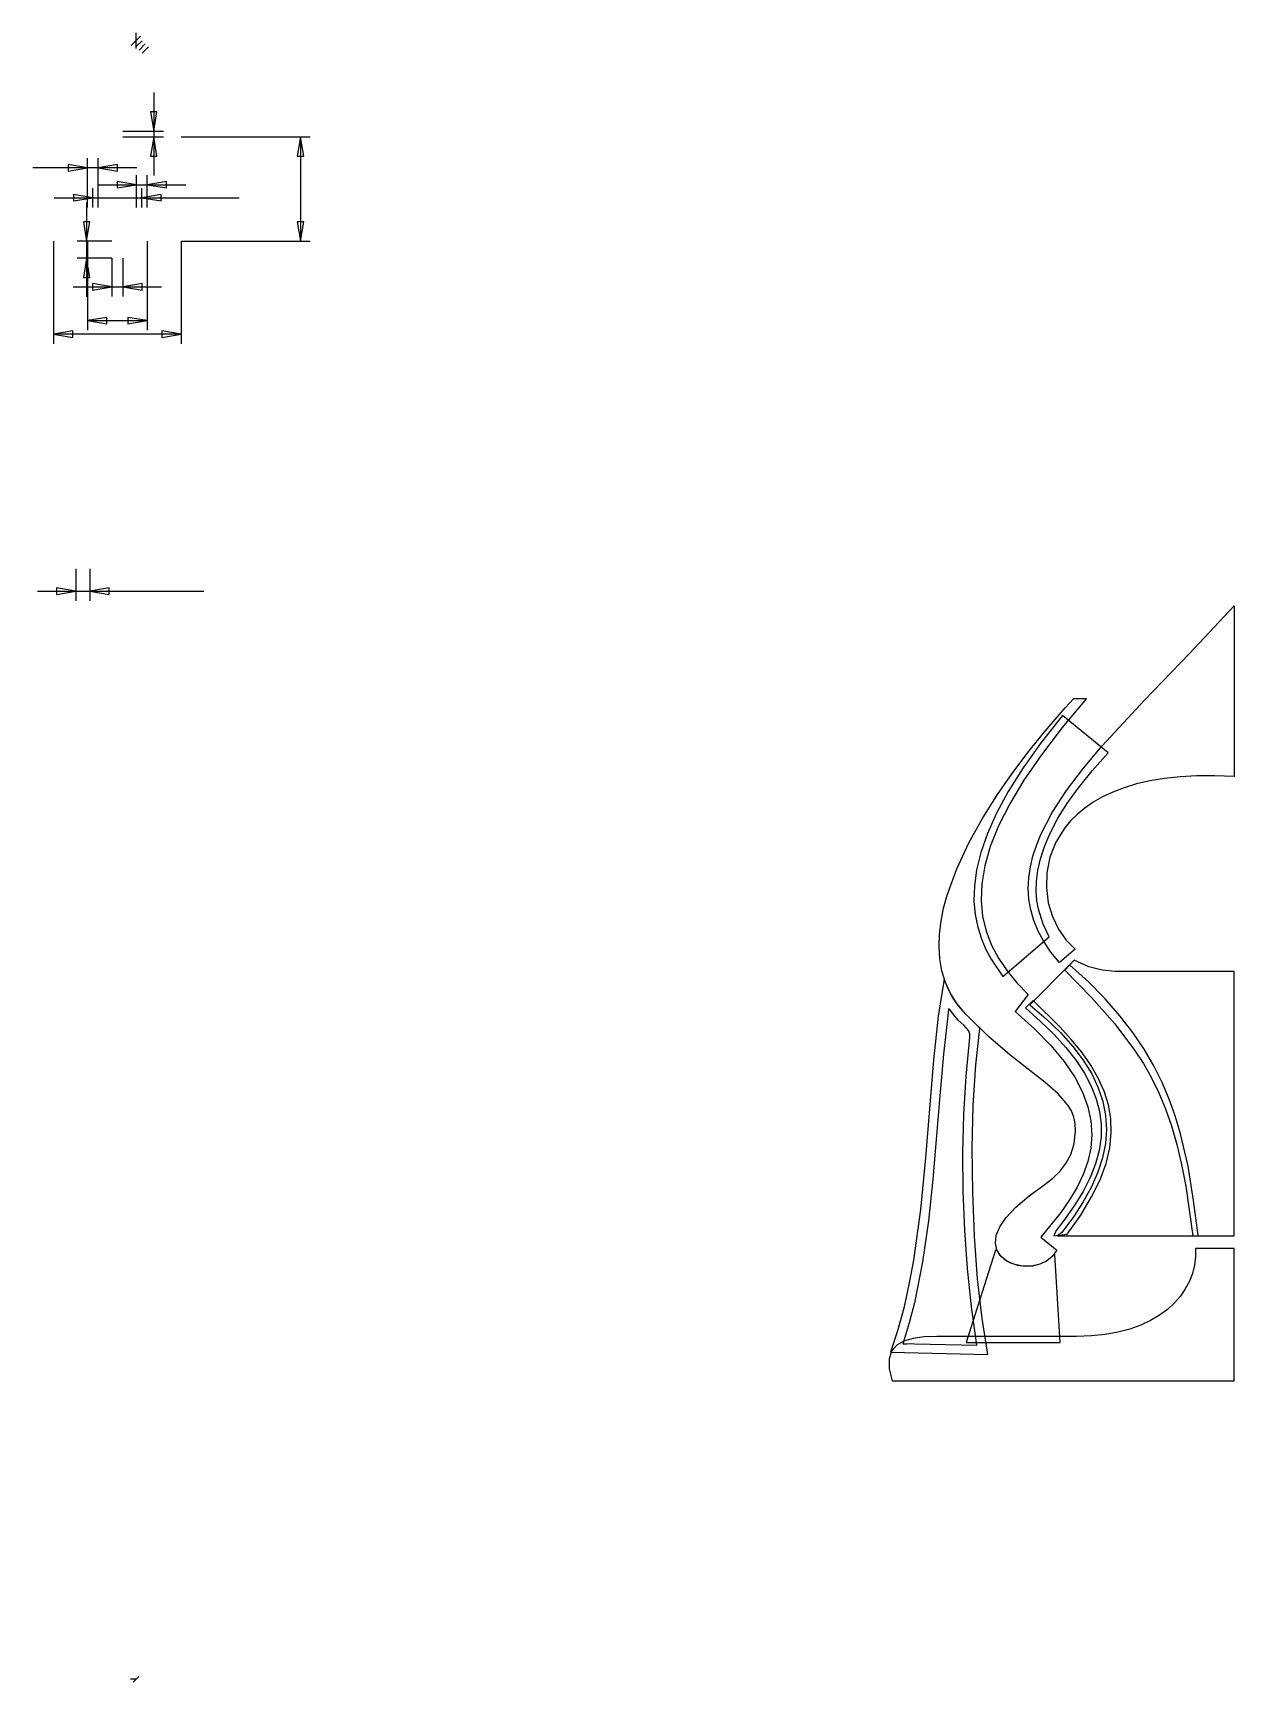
# Model space of a CAD drawing. Extents: x -19 to 199, y 0 to 298.
import ezdxf

# ---------------------------------------------------------------- set-up
doc = ezdxf.new("R2010")
doc.units = 0

msp = doc.modelspace()

# ---------------------------------------------------------------- linework, layer by layer
at = {"layer": 'base', "color": 4}
for p, q in [((192.189586, 78.068184), (192.173382, 76.546813)), ((199.161798, 78.068184), (192.189586, 78.068184)), ((199.161798, 54.078347), (199.161798, 78.068184)), ((191.978989, 75.044713), (191.60653, 73.572767)), ((192.173382, 76.546813), (191.978989, 75.044713)), ((191.05613, 72.141861), (190.327912, 70.762879)), ((191.60653, 73.572767), (191.05613, 72.141861)), ((189.422003, 69.446705), (188.338525, 68.204223)), ((190.327912, 70.762879), (189.422003, 69.446705)), ((185.639361, 65.983875), (184.023924, 65.027776)), ((187.077603, 67.046318), (185.639361, 65.983875)), ((188.338525, 68.204223), (187.077603, 67.046318)), ((178.115684, 62.906398), (175.792709, 62.484525)), ((180.261961, 63.478153), (178.115684, 62.906398)), ((182.231416, 64.188908), (180.261961, 63.478153)), ((184.023924, 65.027776), (182.231416, 64.188908)), ((137.975805, 60.549578), (137.062836, 59.49058)), ((139.291732, 61.303148), (137.975805, 60.549578)), ((140.967616, 61.791558), (139.291732, 61.303148)), ((142.960461, 62.055075), (140.967616, 61.791558)), ((145.227266, 62.133965), (142.960461, 62.055075)), ((170.617162, 62.133965), (145.227266, 62.133965)), ((173.293161, 62.223419), (170.617162, 62.133965)), ((175.792709, 62.484525), (173.293161, 62.223419)), ((137.062836, 59.49058), (136.595821, 58.085887)), ((136.595821, 58.085887), (136.61776, 56.295232)), ((136.61776, 56.295232), (137.17165, 54.078347)), ((137.17165, 54.078347), (199.161798, 54.078347))]:
    msp.add_line(p, q, dxfattribs=at)
at = {"layer": 'baseFins', "color": 4}
for p, q in [((155.918956, 77.757429), (150.547914, 61.053401)), ((155.918956, 77.757415), (155.918956, 77.757429)), ((156.192359, 77.739776), (155.918956, 77.757415)), ((156.939588, 76.60519), (156.192359, 77.739776)), ((158.035233, 75.73775), (156.939588, 76.60519)), ((159.382129, 75.152266), (158.035233, 75.73775)), ((160.883112, 74.863545), (159.382129, 75.152266)), ((162.44102, 74.886397), (160.883112, 74.863545)), ((163.958688, 75.235632), (162.44102, 74.886397)), ((165.338953, 75.926058), (163.958688, 75.235632)), ((166.484651, 76.972485), (165.338953, 75.926058)), ((166.65222, 76.963679), (166.484651, 76.972485)), ((167.648817, 61.053401), (166.65222, 76.963679)), ((150.547914, 61.053401), (167.648817, 61.053401))]:
    msp.add_line(p, q, dxfattribs=at)
at = {"layer": 'casing', "color": 4}
for p, q in [((172.425668, 177.766042), (167.999853, 172.503922)), ((168.554633, 176.073914), (170.129141, 177.766042)), ((170.129141, 177.766042), (172.425668, 177.766042)), ((164.555021, 171.454122), (168.554633, 176.073914)), ((161.985135, 168.260381), (164.555021, 171.454122)), ((167.999853, 172.503922), (164.221557, 167.583966)), ((159.216174, 164.591558), (161.985135, 168.260381)), ((164.221557, 167.583966), (161.0595, 162.987458)), ((156.38387, 160.533265), (159.216174, 164.591558)), ((161.0595, 162.987458), (158.482397, 158.695679)), ((153.623959, 156.171114), (156.38387, 160.533265)), ((158.482397, 158.695679), (156.458966, 154.689912)), ((151.072172, 151.590715), (153.623959, 156.171114)), ((156.458966, 154.689912), (154.957924, 150.95144)), ((148.864244, 146.87768), (151.072172, 151.590715)), ((154.957924, 150.95144), (153.94799, 147.461544)), ((147.135909, 142.11762), (148.864244, 146.87768)), ((153.94799, 147.461544), (153.397878, 144.201508)), ((153.397878, 144.201508), (153.276308, 141.152613)), ((146.494005, 139.74671), (147.135909, 142.11762)), ((153.276308, 141.152613), (153.551997, 138.296142)), ((146.022899, 137.396148), (146.494005, 139.74671)), ((153.551997, 138.296142), (154.19366, 135.613378)), ((145.660948, 132.798874), (145.739558, 135.076635)), ((145.739558, 135.076635), (146.022899, 137.396148)), ((154.19366, 135.613378), (155.170017, 133.085602)), ((145.804037, 130.573564), (145.660948, 132.798874)), ((155.170017, 133.085602), (156.449784, 130.694097)), ((146.18579, 128.411409), (145.804037, 130.573564)), ((156.449784, 130.694097), (158.001678, 128.420145)), ((146.823176, 126.323109), (146.18579, 128.411409)), ((147.733159, 124.319366), (146.823176, 126.323109)), ((158.001678, 128.420145), (159.794416, 126.245029)), ((159.794416, 126.245029), (161.796716, 124.150032)), ((148.932707, 122.41088), (147.733159, 124.319366)), ((161.796716, 124.150032), (159.455553, 121.022092)), ((150.438788, 120.608355), (148.932707, 122.41088)), ((154.645194, 116.49422), (150.438788, 120.608355)), ((159.455553, 121.022092), (162.981312, 117.898764)), ((162.981312, 117.898764), (165.937509, 114.885687)), ((158.499421, 113.171287), (154.645194, 116.49422)), ((165.937509, 114.885687), (168.353761, 111.975456)), ((164.878327, 108.154461), (158.499421, 113.171287)), ((168.353761, 111.975456), (170.259686, 109.160668)), ((167.266504, 106.088285), (164.878327, 108.154461)), ((170.259686, 109.160668), (171.684902, 106.433921)), ((169.029495, 104.068745), (167.266504, 106.088285)), ((171.684902, 106.433921), (172.659027, 103.78781)), ((169.655217, 103.018295), (169.029495, 104.068745)), ((170.099047, 101.909701), (169.655217, 103.018295)), ((170.352456, 100.719696), (170.099047, 101.909701)), ((172.659027, 103.78781), (173.211679, 101.214932)), ((170.137389, 97.079248), (170.40691, 99.425011)), ((170.40691, 99.425011), (170.352456, 100.719696)), ((173.372475, 98.707884), (173.171033, 96.259263)), ((173.211679, 101.214932), (173.372475, 98.707884)), ((169.54332, 95.114861), (170.137389, 97.079248)), ((173.171033, 96.259263), (172.63697, 93.861664)), ((167.583693, 92.063757), (168.675241, 93.465236)), ((168.675241, 93.465236), (169.54332, 95.114861)), ((172.63697, 93.861664), (171.799906, 91.507685)), ((161.993586, 87.60699), (164.932344, 89.738774)), ((164.932344, 89.738774), (166.319214, 90.843808)), ((166.319214, 90.843808), (167.583693, 92.063757)), ((171.799906, 91.507685), (170.689456, 89.189921)), ((159.578498, 85.597453), (161.993586, 87.60699)), ((169.33524, 86.900971), (167.766874, 84.633429)), ((170.689456, 89.189921), (169.33524, 86.900971)), ((156.6657, 82.010567), (157.823717, 83.728767)), ((157.823717, 83.728767), (159.578498, 85.597453)), ((167.766874, 84.633429), (164.106166, 80.132961)), ((156.040905, 80.452488), (156.6657, 82.010567)), ((155.885789, 79.064166), (156.040905, 80.452488)), ((156.136807, 77.855235), (155.885789, 79.064166)), ((156.730419, 76.835332), (156.136807, 77.855235)), ((164.106166, 80.132961), (167.004998, 77.75223)), ((167.004998, 77.75223), (166.187487, 76.637304)), ((157.60308, 76.01409), (156.730419, 76.835332)), ((158.691247, 75.401146), (157.60308, 76.01409)), ((159.931379, 75.006135), (158.691247, 75.401146)), ((161.259931, 74.838691), (159.931379, 75.006135)), ((162.613361, 74.908451), (161.259931, 74.838691)), ((163.928125, 75.22505), (162.613361, 74.908451)), ((165.140681, 75.798122), (163.928125, 75.22505)), ((166.187487, 76.637304), (165.140681, 75.798122))]:
    msp.add_line(p, q, dxfattribs=at)
at = {"layer": 'casingBrace', "color": 4}
for p, q in [((146.614442, 126.917014), (145.496048, 120.169457)), ((147.276314, 125.242842), (146.614442, 126.917014)), ((146.614442, 126.917014), (146.614442, 126.917014)), ((148.128729, 123.630166), (147.276314, 125.242842)), ((149.18091, 122.084438), (148.128729, 123.630166)), ((145.496048, 120.169457), (144.659728, 112.30783)), ((150.442081, 120.611111), (149.18091, 122.084438)), ((153.052636, 117.991736), (150.442081, 120.611111)), ((152.327338, 111.348178), (153.052636, 117.991736)), ((144.659728, 112.30783), (143.208987, 94.493828)), ((151.874468, 104.026962), (152.327338, 111.348178)), ((151.687728, 96.260184), (151.874468, 104.026962)), ((151.760817, 88.279937), (151.687728, 96.260184)), ((143.208987, 94.493828), (142.282406, 85.167183)), ((152.087437, 80.318319), (151.760817, 88.279937)), ((142.282406, 85.167183), (141.013577, 75.977929)), ((152.661287, 72.607423), (152.087437, 80.318319)), ((141.013577, 75.977929), (140.202045, 71.532594)), ((153.47607, 65.379345), (152.661287, 72.607423)), ((140.202045, 71.532594), (139.246422, 67.238931)), ((139.246422, 67.238931), (138.127196, 63.136049)), ((138.127196, 63.136049), (136.824859, 59.263055)), ((154.525484, 58.86618), (153.47607, 65.379345)), ((136.824859, 59.263055), (154.525484, 58.86618))]:
    msp.add_line(p, q, dxfattribs=at)
at = {"layer": 'casingBraceCut', "color": 4}
for p, q in [((147.319998, 120.778681), (146.444122, 113.279477)), ((147.401354, 121.498824), (147.319998, 120.778681)), ((147.319998, 120.778681), (147.319998, 120.778681)), ((147.609586, 121.422338), (147.401354, 121.498824)), ((148.290137, 120.514097), (147.609586, 121.422338)), ((149.118648, 119.49675), (148.290137, 120.514097)), ((150.177877, 118.582278), (149.118648, 119.49675)), ((151.029659, 117.579792), (150.177877, 118.582278)), ((151.240832, 116.985891), (151.029659, 117.579792)), ((151.235832, 116.298403), (151.240832, 116.985891)), ((150.580836, 109.348525), (151.235832, 116.298403)), ((146.444122, 113.279477), (145.774298, 105.741878)), ((150.164967, 102.377536), (150.580836, 109.348525)), ((145.774298, 105.741878), (144.559121, 90.640524)), ((149.985225, 95.393967), (150.164967, 102.377536)), ((150.038612, 88.406348), (149.985225, 95.393967)), ((144.559121, 90.640524), (143.766924, 83.121283)), ((150.322128, 81.423209), (150.038612, 88.406348)), ((143.766924, 83.121283), (142.687091, 75.652675)), ((150.832776, 74.45308), (150.322128, 81.423209)), ((142.687091, 75.652675), (141.196201, 68.256958)), ((151.567557, 67.504491), (150.832776, 74.45308)), ((141.196201, 68.256958), (140.25804, 64.593389)), ((152.523471, 60.585972), (151.567557, 67.504491)), ((140.25804, 64.593389), (139.170832, 60.956389)), ((139.170832, 60.956389), (139.110989, 60.829283)), ((139.110989, 60.829283), (139.243183, 60.773912)), ((139.243183, 60.773912), (139.878692, 60.798513)), ((139.878692, 60.798513), (140.667386, 60.870459)), ((140.667386, 60.870459), (141.19929, 60.830021)), ((141.19929, 60.830021), (152.523471, 60.585972))]:
    msp.add_line(p, q, dxfattribs=at)
at = {"layer": 'fairing', "color": 4}
for p, q in [((191.101707, 185.91757), (199.161798, 194.550044)), ((199.161798, 194.550044), (199.161798, 163.649725)), ((182.923765, 177.475584), (191.101707, 185.91757)), ((175.273168, 169.207646), (182.923765, 177.475584)), ((171.847248, 165.133808), (175.273168, 169.207646)), ((168.795114, 161.097317), (171.847248, 165.133808)), ((179.236446, 161.604501), (177.180769, 160.817926)), ((181.479326, 162.284653), (179.236446, 161.604501)), ((183.914657, 162.849792), (181.479326, 162.284653)), ((186.547689, 163.291332), (183.914657, 162.849792)), ((189.38367, 163.600684), (186.547689, 163.291332)), ((192.427849, 163.769258), (189.38367, 163.600684)), ((195.685475, 163.788468), (192.427849, 163.769258)), ((199.161798, 163.649725), (195.685475, 163.788468)), ((166.197414, 157.096119), (168.795114, 161.097317)), ((173.610028, 158.95986), (172.084467, 157.905546)), ((175.307046, 159.933517), (173.610028, 158.95986)), ((177.180769, 160.817926), (175.307046, 159.933517)), ((164.134798, 153.12816), (166.197414, 157.096119)), ((169.526717, 155.589295), (168.484031, 154.344535)), ((170.725112, 156.779161), (169.526717, 155.589295)), ((172.084467, 157.905546), (170.725112, 156.779161)), ((163.32935, 151.156002), (164.134798, 153.12816)), ((168.484031, 154.344535), (166.844792, 151.724689)), ((162.687917, 149.191383), (163.32935, 151.156002)), ((166.844792, 151.724689), (165.765406, 148.988331)), ((161.937419, 145.283734), (162.22058, 147.234046)), ((162.22058, 147.234046), (162.687917, 149.191383)), ((165.765406, 148.988331), (165.203881, 146.204166)), ((161.848517, 143.34019), (161.937419, 145.283734)), ((165.203881, 146.204166), (165.118227, 143.440902)), ((161.963955, 141.403158), (161.848517, 143.34019)), ((162.293813, 139.472381), (161.963955, 141.403158)), ((165.118227, 143.440902), (165.466453, 140.767244)), ((165.466453, 140.767244), (166.206568, 138.251901)), ((162.848173, 137.547602), (162.293813, 139.472381)), ((163.637117, 135.628563), (162.848173, 137.547602)), ((166.206568, 138.251901), (167.296581, 135.963578)), ((164.670724, 133.715008), (163.637117, 135.628563)), ((167.296581, 135.963578), (168.694501, 133.970983)), ((165.959077, 131.806681), (164.670724, 133.715008)), ((167.512257, 129.903324), (165.959077, 131.806681)), ((170.358339, 132.342822), (167.512257, 129.903324)), ((168.694501, 133.970983), (170.358339, 132.342822))]:
    msp.add_line(p, q, dxfattribs=at)
at = {"layer": 'fanClip', "color": 4}
for p, q in [((169.344173, 129.481895), (162.099608, 122.277958)), ((172.755439, 126.393513), (169.344173, 129.481895)), ((169.344173, 129.481895), (169.344173, 129.481895)), ((175.785798, 123.326194), (172.755439, 126.393513)), ((178.461036, 120.276187), (175.785798, 123.326194)), ((162.099608, 122.277958), (165.073582, 119.735202)), ((165.073582, 119.735202), (167.681262, 117.212614)), ((180.806941, 117.239741), (178.461036, 120.276187)), ((167.681262, 117.212614), (169.926548, 114.704825)), ((182.8493, 114.213106), (180.806941, 117.239741)), ((169.926548, 114.704825), (171.813342, 112.206462)), ((184.613897, 111.192532), (182.8493, 114.213106)), ((171.813342, 112.206462), (173.345545, 109.712155)), ((186.126522, 108.174266), (184.613897, 111.192532)), ((173.345545, 109.712155), (174.527059, 107.216533)), ((187.412959, 105.15456), (186.126522, 108.174266)), ((174.527059, 107.216533), (175.361784, 104.714224)), ((175.361784, 104.714224), (175.853622, 102.199859)), ((188.498996, 102.129662), (187.412959, 105.15456)), ((175.853622, 102.199859), (176.006474, 99.668065)), ((189.41042, 99.095822), (188.498996, 102.129662)), ((176.006474, 99.668065), (175.824241, 97.113471)), ((190.812573, 92.986312), (189.41042, 99.095822)), ((175.824241, 97.113471), (175.310826, 94.530708)), ((175.310826, 94.530708), (174.470128, 91.914403)), ((191.825711, 86.796026), (190.812573, 92.986312)), ((174.470128, 91.914403), (173.306049, 89.259186)), ((173.306049, 89.259186), (171.82249, 86.559685)), ((192.656128, 80.494958), (191.825711, 86.796026)), ((170.023353, 83.81053), (167.912539, 81.00635)), ((171.82249, 86.559685), (170.023353, 83.81053)), ((167.912539, 81.00635), (167.155901, 80.385137)), ((167.155901, 80.385137), (192.478044, 80.385137)), ((192.478044, 80.385137), (192.656128, 80.494958))]:
    msp.add_line(p, q, dxfattribs=at)
at = {"layer": 'fanShroud', "color": 4}
for p, q in [((170.164921, 130.367056), (168.474077, 128.557165)), ((168.474077, 128.557165), (173.319778, 123.548586)), ((172.830621, 129.15677), (170.164921, 130.367056)), ((175.263093, 128.535272), (172.830621, 129.15677)), ((177.620017, 128.306299), (175.263093, 128.535272)), ((180.059073, 128.273588), (177.620017, 128.306299)), ((199.161795, 128.273588), (180.059073, 128.273588)), ((199.162332, 84.401108), (199.161795, 128.273588)), ((162.735336, 123.037728), (161.333829, 121.693078)), ((167.543919, 118.285828), (162.735336, 123.037728)), ((173.319778, 123.548586), (177.52191, 118.809678)), ((161.333829, 121.693078), (164.082029, 119.24926)), ((164.082029, 119.24926), (166.527868, 116.850105)), ((166.527868, 116.850105), (168.66999, 114.48708)), ((169.650431, 115.958416), (167.543919, 118.285828)), ((177.52191, 118.809678), (181.124091, 114.060903)), ((168.66999, 114.48708), (170.507038, 112.151652)), ((171.53078, 113.641446), (169.650431, 115.958416)), ((173.164236, 111.318482), (171.53078, 113.641446)), ((181.124091, 114.060903), (182.71383, 111.59546)), ((170.507038, 112.151652), (172.037653, 109.835291)), ((174.530065, 108.973084), (173.164236, 111.318482)), ((182.71383, 111.59546), (184.169937, 109.022723)), ((172.037653, 109.835291), (173.26048, 107.529464)), ((175.607537, 106.588816), (174.530065, 108.973084)), ((184.169937, 109.022723), (185.497866, 106.307752)), ((173.26048, 107.529464), (174.174161, 105.22564)), ((174.174161, 105.22564), (174.777339, 102.915285)), ((176.375918, 104.14924), (175.607537, 106.588816)), ((185.497866, 106.307752), (186.703067, 103.415602)), ((174.777339, 102.915285), (175.068657, 100.589869)), ((176.814478, 101.637918), (176.375918, 104.14924)), ((176.902483, 99.038413), (176.814478, 101.637918)), ((186.703067, 103.415602), (187.790994, 100.311332)), ((175.068657, 100.589869), (175.046757, 98.24086)), ((176.619203, 96.334287), (176.902483, 99.038413)), ((187.790994, 100.311332), (188.767098, 96.960001)), ((174.710282, 95.859726), (174.057876, 93.437934)), ((175.046757, 98.24086), (174.710282, 95.859726)), ((175.943905, 93.509102), (176.619203, 96.334287)), ((188.767098, 96.960001), (189.636832, 93.326664)), ((174.057876, 93.437934), (173.088181, 90.966952)), ((174.855857, 90.546422), (175.943905, 93.509102)), ((189.636832, 93.326664), (190.405647, 89.376382)), ((173.088181, 90.966952), (171.799839, 88.43825)), ((173.334327, 87.429808), (174.855857, 90.546422)), ((171.799839, 88.43825), (170.191494, 85.843295)), ((171.358584, 84.142823), (173.334327, 87.429808)), ((190.405647, 89.376382), (191.662332, 80.385207)), ((170.191494, 85.843295), (168.261789, 83.173554)), ((168.907895, 80.66903), (171.358584, 84.142823)), ((199.162332, 80.385137), (199.162332, 84.401108)), ((166.878401, 81.339702), (166.458564, 80.385701)), ((168.261789, 83.173554), (166.878401, 81.339702)), ((166.458564, 80.385701), (168.907895, 80.66903)), ((166.458564, 80.385701), (166.458564, 80.385701)), ((191.662332, 80.385207), (194.162332, 80.385207)), ((194.162332, 80.385207), (199.162332, 80.385137))]:
    msp.add_line(p, q, dxfattribs=at)
at = {"layer": 'Layer 1', "color": 4}
for p, q in [((0.846667, 297.846667), (-0.846667, 296.153333)), ((0, 298.411111), (0, 295.588889)), ((1.128889, 297), (0, 295.871111)), ((1.693333, 296.435556), (0.564444, 295.306667)), ((2.257778, 295.871111), (1.128889, 294.742222)), ((3.223556, 287.630613), (3.223556, 272.570613)), ((3.806889, 284.130613), (2.640222, 284.130613)), ((2.640222, 284.130613), (3.223556, 280.630613)), ((3.223556, 280.630613), (3.806889, 284.130613)), ((3.806889, 284.130613), (3.806889, 284.130613)), ((-2.380776, 280.630613), (4.973556, 280.630613)), ((-2.380776, 279.570613), (4.973556, 279.570613)), ((3.223556, 279.570613), (2.640222, 276.070613)), ((3.806889, 276.070613), (3.223556, 279.570613)), ((8.179224, 279.570613), (31.591261, 279.570613)), ((29.841261, 279.570613), (29.257928, 276.070613)), ((30.424595, 276.070613), (29.841261, 279.570613)), ((29.841261, 279.570613), (29.841261, 260.670613)), ((-8.800777, 266.752064), (-8.800777, 275.725858)), ((-6.840777, 266.752064), (-6.840777, 275.725858)), ((2.640222, 276.070613), (3.806889, 276.070613)), ((3.806889, 276.070613), (3.806889, 276.070613)), ((29.257928, 276.070613), (30.424595, 276.070613)), ((30.424595, 276.070613), (30.424595, 276.070613)), ((0.159224, 273.975858), (-18.680218, 273.975858)), ((-12.300777, 274.559191), (-12.300777, 273.392525)), ((-8.800777, 273.975858), (-12.300777, 274.559191)), ((-12.300777, 274.559191), (-12.300777, 274.559191)), ((-12.300777, 273.392525), (-8.800777, 273.975858)), ((-3.340776, 274.559191), (-6.840777, 273.975858)), ((-6.840777, 273.975858), (-3.340776, 273.392525)), ((-3.340776, 273.392525), (-3.340776, 274.559191)), ((-3.340776, 274.559191), (-3.340776, 274.559191)), ((0.079223, 266.752064), (0.079223, 272.646864)), ((2.039223, 266.752064), (2.039223, 272.646864)), ((-11.320777, 269.140171), (-11.320777, 267.973504)), ((-7.820777, 268.556838), (-11.320777, 269.140171)), ((-11.320777, 269.140171), (-11.320777, 269.140171)), ((-7.820777, 266.752064), (-7.820777, 270.306837)), ((-6.920777, 270.896864), (9.039224, 270.896864)), ((-3.420777, 271.480197), (-3.420777, 270.31353)), ((0.079223, 270.896864), (-3.420777, 271.480197)), ((-3.420777, 271.480197), (-3.420777, 271.480197)), ((-3.420777, 270.31353), (0.079223, 270.896864)), ((1.059223, 266.752064), (1.059223, 270.306837)), ((4.559224, 269.140171), (1.059223, 268.556838)), ((5.539224, 271.480197), (2.039223, 270.896864)), ((2.039223, 270.896864), (5.539224, 270.31353)), ((4.559224, 267.973504), (4.559224, 269.140171)), ((4.559224, 269.140171), (4.559224, 269.140171)), ((5.539224, 270.31353), (5.539224, 271.480197)), ((5.539224, 271.480197), (5.539224, 271.480197)), ((-14.820777, 268.556838), (18.715645, 268.556838)), ((-11.320777, 267.973504), (-7.820777, 268.556838)), ((-8.942224, 267.670613), (-8.942224, 250.570614)), ((1.059223, 268.556838), (4.559224, 267.973504)), ((-9.525558, 264.170613), (-8.942224, 260.670613)), ((-8.358891, 264.170613), (-9.525558, 264.170613)), ((-9.525558, 264.170613), (-9.525558, 264.170613)), ((-8.942224, 260.670613), (-8.358891, 264.170613)), ((30.424595, 264.170613), (29.257928, 264.170613)), ((29.257928, 264.170613), (29.841261, 260.670613)), ((29.841261, 260.670613), (30.424595, 264.170613)), ((30.424595, 264.170613), (30.424595, 264.170613)), ((-14.940776, 260.670613), (-14.940776, 242.057962)), ((-4.380776, 260.670613), (-10.692225, 260.670613)), ((-8.800777, 260.670613), (-8.800777, 244.51491)), ((2.039223, 260.670613), (2.039223, 244.51491)), ((8.179224, 260.670613), (8.179224, 242.057962)), ((8.179224, 260.670613), (31.591261, 260.670613)), ((-4.380776, 257.570613), (-10.692225, 257.570613)), ((-8.942224, 257.570613), (-9.525558, 254.070613)), ((-8.358891, 254.070613), (-8.942224, 257.570613)), ((-4.380776, 257.570613), (-4.380776, 250.639613)), ((-2.380776, 257.570613), (-2.380776, 250.639613)), ((-11.380777, 252.389613), (4.619223, 252.389613)), ((-9.525558, 254.070613), (-8.358891, 254.070613)), ((-9.525558, 254.070613), (-9.525558, 254.070613)), ((-4.380776, 252.389613), (-7.880776, 252.972946)), ((-7.880776, 252.972946), (-7.880776, 251.80628)), ((-7.880776, 251.80628), (-4.380776, 252.389613)), ((-7.880776, 251.80628), (-7.880776, 251.80628)), ((1.119224, 252.972946), (-2.380776, 252.389613)), ((-2.380776, 252.389613), (1.119224, 251.80628)), ((1.119224, 251.80628), (1.119224, 252.972946)), ((1.119224, 251.80628), (1.119224, 251.80628)), ((-5.300776, 246.848243), (-8.800777, 246.26491)), ((-8.800777, 246.26491), (-5.300776, 245.681576)), ((-8.800777, 246.26491), (2.039223, 246.26491)), ((-5.300776, 245.681576), (-5.300776, 246.848243)), ((-5.300776, 245.681576), (-5.300776, 245.681576)), ((2.039223, 246.26491), (-1.460777, 246.848243)), ((-1.460777, 246.848243), (-1.460777, 245.681576)), ((-1.460777, 245.681576), (2.039223, 246.26491)), ((-1.460777, 245.681576), (-1.460777, 245.681576)), ((-11.440776, 244.391295), (-14.940776, 243.807962)), ((-14.940776, 243.807962), (-11.440776, 243.224628)), ((8.179224, 243.807962), (-14.940776, 243.807962)), ((-11.440776, 243.224628), (-11.440776, 244.391295)), ((-11.440776, 243.224628), (-11.440776, 243.224628)), ((8.179224, 243.807962), (4.679224, 244.391295)), ((4.679224, 244.391295), (4.679224, 243.224628)), ((4.679224, 243.224628), (8.179224, 243.807962)), ((4.679224, 243.224628), (4.679224, 243.224628)), ((-10.880776, 201.282632), (-10.880776, 195.481733)), ((-8.380777, 201.282632), (-8.380777, 195.481733)), ((-10.880776, 197.231733), (-14.380777, 197.815066)), ((-14.380777, 197.815066), (-14.380777, 196.6484)), ((-4.880776, 197.815066), (-8.380777, 197.231733)), ((-4.880776, 196.6484), (-4.880776, 197.815066)), ((-17.880777, 197.231733), (12.282105, 197.231733)), ((-14.380777, 196.6484), (-10.880776, 197.231733)), ((-14.380777, 196.6484), (-14.380777, 196.6484)), ((-8.380777, 197.231733), (-4.880776, 196.6484)), ((-4.880776, 196.6484), (-4.880776, 196.6484)), ((-0.5, 0), (-1, 0)), ((0, 0), (-1, 0)), ((-0.5, -0.5), (0.5, 0.5))]:
    msp.add_line(p, q, dxfattribs=at)
at = {"layer": 'statorClip', "color": 4}
for p, q in [((168.046872, 174.672294), (164.164297, 169.776009)), ((176.343745, 167.906253), (168.046872, 174.672294)), ((164.164297, 169.776009), (160.90363, 165.203347)), ((173.418166, 164.648445), (176.343745, 167.906253)), ((160.90363, 165.203347), (158.223197, 160.94045)), ((170.931367, 161.572042), (173.418166, 164.648445)), ((168.853827, 158.671739), (170.931367, 161.572042)), ((158.223197, 160.94045), (156.08133, 156.973461)), ((167.156025, 155.942228), (168.853827, 158.671739)), ((156.08133, 156.973461), (154.436356, 153.288523)), ((165.808441, 153.378202), (167.156025, 155.942228)), ((154.436356, 153.288523), (153.246606, 149.871777)), ((164.781552, 150.974354), (165.808441, 153.378202)), ((153.246606, 149.871777), (152.470407, 146.709367)), ((164.045837, 148.725377), (164.781552, 150.974354)), ((152.470407, 146.709367), (152.066088, 143.787434)), ((163.329845, 144.670809), (163.571775, 146.625964)), ((163.571775, 146.625964), (164.045837, 148.725377)), ((152.066088, 143.787434), (151.99198, 141.092121)), ((163.290526, 142.854603), (163.329845, 144.670809)), ((151.99198, 141.092121), (152.206411, 138.609571)), ((163.424297, 141.172041), (163.290526, 142.854603)), ((163.701635, 139.617814), (163.424297, 141.172041)), ((152.206411, 138.609571), (152.66771, 136.325925)), ((164.568932, 136.873141), (163.701635, 139.617814)), ((152.66771, 136.325925), (153.334207, 134.227327)), ((157.218744, 127.406255), (165.656246, 134.578129)), ((165.656246, 134.578129), (164.568932, 136.873141)), ((153.334207, 134.227327), (154.164229, 132.299918)), ((154.164229, 132.299918), (155.116107, 130.529842)), ((155.116107, 130.529842), (157.218744, 127.406255)), ((157.218744, 127.406255), (157.218744, 127.406255))]:
    msp.add_line(p, q, dxfattribs=at)

doc.saveas('drawing.dxf')
